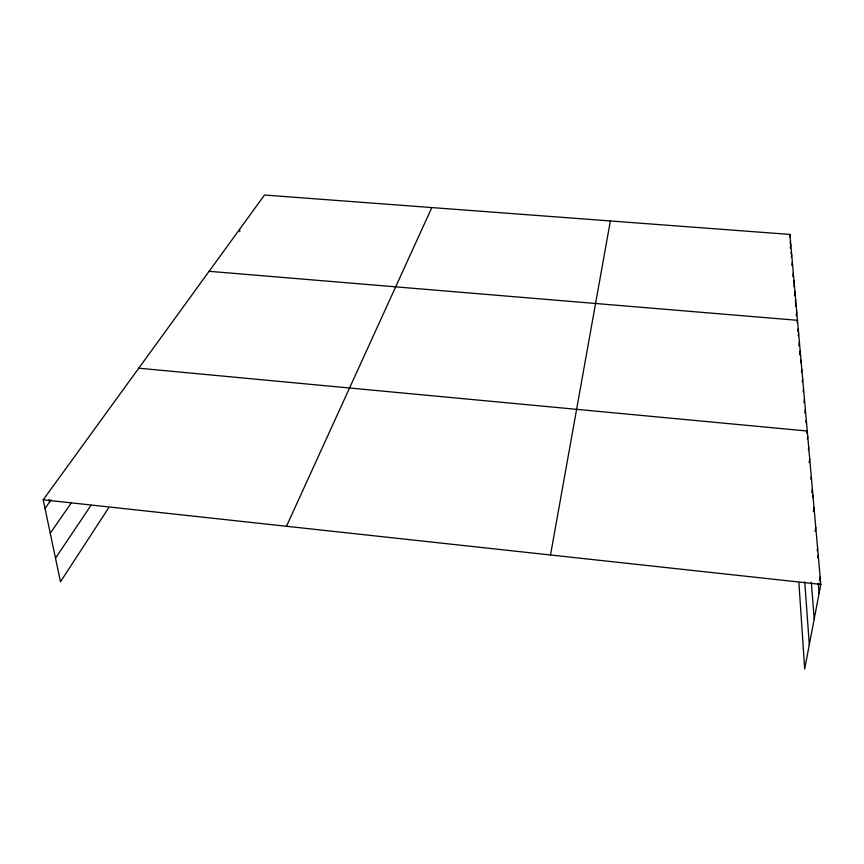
<?xml version="1.0" encoding="UTF-8"?>
<svg xmlns="http://www.w3.org/2000/svg" width="864" height="864" viewBox="0 0 864 864"><rect width="100%" height="100%" fill="white"/><g stroke="black" fill="none" stroke-linecap="round" stroke-linejoin="round"><path stroke-width="1.3" d="M789.566 236.747L789.901 234.425L264.492 195.026L43.2 499.813L60.48 581.774L108.616 507.87M790.15 243.454L790.495 241.121M790.279 248.033L790.798 244.512M791.057 253.778L791.402 251.413M791.359 257.288L791.716 254.912M791.802 265.604L792.342 262.019M792.763 276.577L793.303 272.959M793.595 282.874L793.962 280.444M793.93 286.675L794.297 284.245M794.416 295.639L794.988 291.956M795.301 302.314L795.679 299.84M795.647 306.331L796.036 303.847M796.165 315.738L796.748 311.99M797.094 322.823L797.483 320.306L209.11 271.307M797.839 331.344L798.239 328.817M798.217 335.686L798.617 333.137M798.79 345.773L799.394 341.928M799.567 354.791L800.194 350.924M800.582 362.729L801.004 360.126M801.414 372.157L801.835 369.544M802.256 381.823L802.688 379.188M803.12 391.705L803.552 389.059M803.876 402.602L804.449 399.168M804.784 412.981L805.367 409.525M805.907 422.464L806.296 420.142M806.868 433.361L807.257 431.017L138.769 368.194M807.343 438.836L807.743 436.493M808.326 450.014L808.726 447.649M809.114 462.661L809.741 459.086M810.875 479.207L811.307 476.809M811.739 492.642L812.376 489.013M812.495 497.664L812.927 495.234M550.508 554.99L610.362 220.957M813.391 511.607L814.05 507.935M815.108 531.349L815.789 527.634M817.139 550.67L817.603 548.176M817.754 557.723L818.219 555.206M818.467 585.803L818.942 583.265M819.418 580.738L820.141 576.936M789.901 234.425L820.8 584.388L804.686 668.974L798.919 583.016M286.481 526.273L431.827 207.576M55.501 558.176L91.001 505.321M50.242 533.239L71.323 502.87M45.014 508.41L51.073 499.954M43.2 499.813L820.8 584.388M49.064 499.608L49.572 502.049M239.555 229.37L239.782 231.703M818.251 583.34L819.104 593.287M811.307 582.174L814.212 618.959M804.74 581.85L809.32 644.684"/></g></svg>
